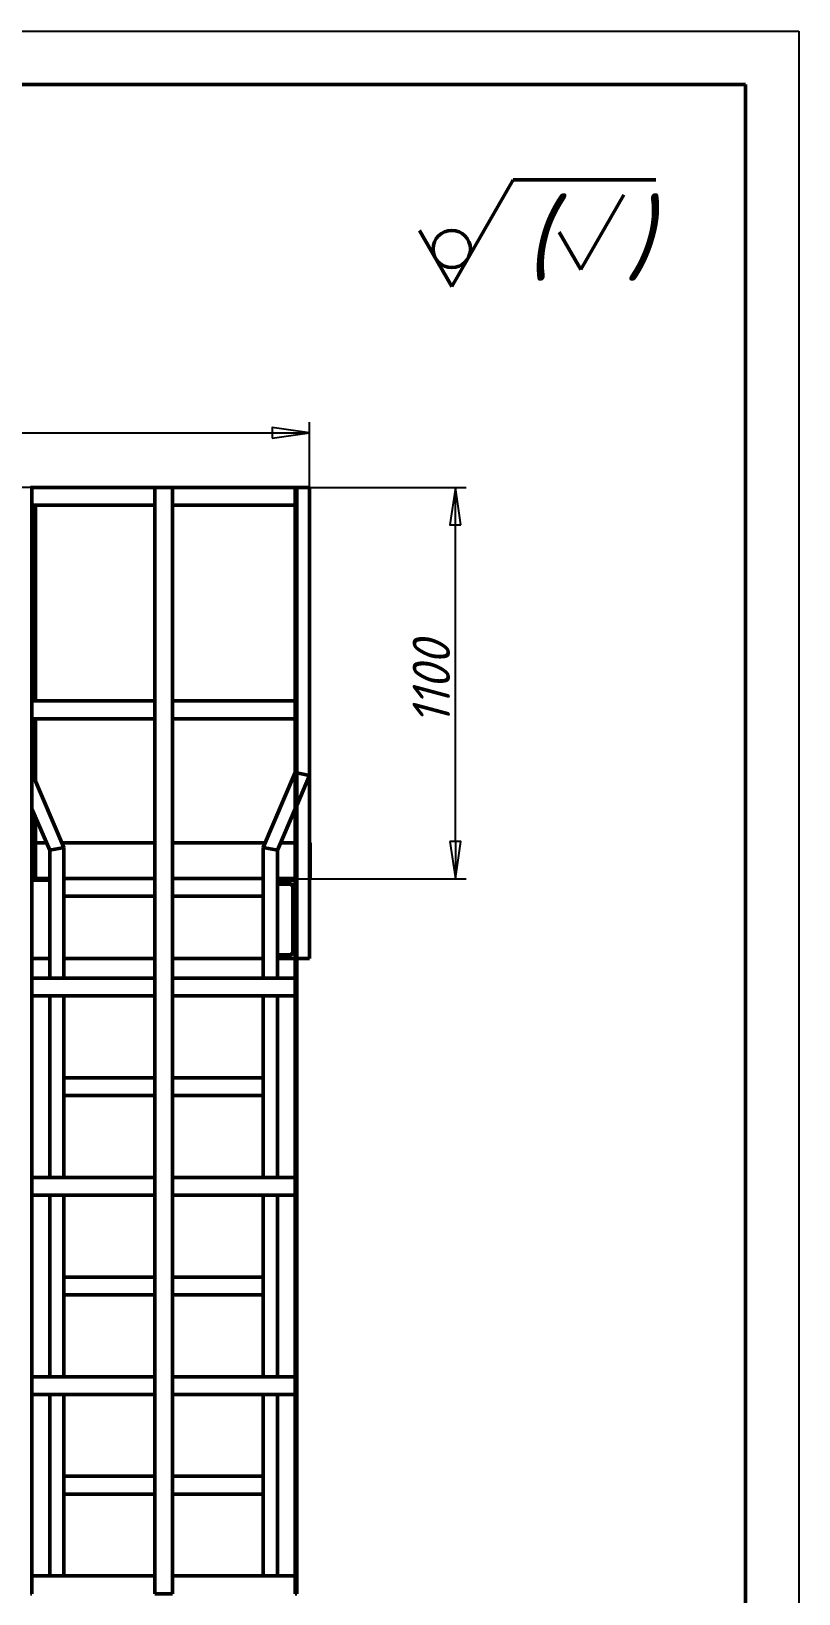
# Model space of a CAD drawing. Header units: millimetres. Extents: x 0 to 25230, y 0 to 17820.
# Drawn here: x 23073 to 25230, y 13429 to 17820 of the extents above; entities that cross this region are included whole.
import ezdxf

# ---------------------------------------------------------------- set-up
doc = ezdxf.new("R2010")
doc.units = ezdxf.units.MM
doc.header["$LTSCALE"] = 30
for name, color, linetype, lineweight in [('Видимый контур (ГОСТ)', 7, 'Continuous', 50), ('Кромка (ГОСТ)', 7, 'Continuous', 50), ('Обозначение (ГОСТ)', 7, 'Continuous', 25), ('Размер (ГОСТ)', 7, 'Continuous', 25), ('Эскизная геометрия (ГОСТ)', 7, 'Continuous', 50)]:
    doc.layers.add(name, color=color, linetype=linetype, lineweight=lineweight)
doc.styles.add('Обычный текст (ГОСТ)', font='GOST Common Italic.ttf')
doc.dimstyles.new('Обычный (ГОСТ)', dxfattribs={"dimscale": 30, "dimtxt": 3.5, "dimasz": 3.5, "dimexe": 1, "dimexo": 0, "dimgap": 0.5, "dimtad": 1, "dimrnd": 1e-08, "dimtxsty": 'Обычный текст (ГОСТ)', "dimblk": 'Filled-1', "dimcen": 0.09, "dimdle": 15, "dimclrd": 256, "dimclre": 256, "dimclrt": 256, "dimazin": 2, "dimtfac": 0.714286, "dimtdec": 3, "dimtmove": 0, "dimatfit": 3, "dimfxl": 1, "dimtolj": 1, "dimlwd": 25, "dimlwe": 25, "dimarcsym": 0})

# ---------------------------------------------------------------- blocks, each defined once
blk = doc.blocks.new('Рамки ГОСТ_ граница 594x841')
at = {"layer": 'Кромка (ГОСТ)', "lineweight": 25}
for p, q in [((0, 594), (841, 594)), ((841, 594), (841, 0))]:
    blk.add_line(p, q, dxfattribs=at)
at = {"layer": 'Кромка (ГОСТ)'}
for p, q in [((836, 589), (20, 589)), ((836, 5), (836, 589))]:
    blk.add_line(p, q, dxfattribs=at)
blk = doc.blocks.new('Неуказанная шероховатость_1')
at = {"layer": 'Эскизная геометрия (ГОСТ)', "lineweight": 50}
for p, q in [((-5.239, -3.6), (-4.142, -1.7)), ((-4.142, -1.7), (-1.6, -1.7)), ((-2.939, -3.3), (-2.169, -1.967)), ((-5.816, -2.6), (-5.239, -3.6)), ((-3.324, -2.633), (-2.939, -3.3))]:
    blk.add_line(p, q, dxfattribs=at)
blk.add_circle((-5.239, -2.933), 0.333, dxfattribs=at)
at = {"layer": 'Обозначение (ГОСТ)', "char_height": 1.3, "attachment_point": 7, "style": 'Обычный текст (ГОСТ)'}
for s, insert in [('\\A1;\\fGOST Common|b0|i1;{\\H1.3000;(}', (-3.939, -3.5)), ('\\A1;\\fGOST Common|b0|i1;{\\H1.3000;)}', (-2.139, -3.5))]:
    blk.add_mtext(s, dxfattribs=dict(at, insert=insert))
blk = doc.blocks.new('Filled-1')
at = {"color": 0}
for p, q in [((0, 0), (-1, 0.143)), ((-1, 0.143), (-1, -0.143)), ((-1, 0), (0, 0)), ((-1, -0.143), (0, 0))]:
    blk.add_line(p, q, dxfattribs=at)
at = {"color": 0, "flags": 128}
blk.add_lwpolyline([(-1, -0.143), (0, 0), (-1, 0.143), (-1, -0.143)], dxfattribs=at)
at = {"color": 0}
blk.add_solid([(-1, -0.143), (0, 0), (-1, 0.143), (-1, -0.143)], dxfattribs=at)
blk = doc.blocks.new('*D158')
at = {"layer": 'Defpoints', "color": 0, "linetype": 'Continuous', "transparency": 16777216}
for p in [(23854.8, 16691.5), (14764.8, 16537.9), (23854.8, 16537.9)]:
    blk.add_point(p, dxfattribs=at)
at = {"layer": 'Размер (ГОСТ)', "linetype": 'Continuous', "lineweight": 25, "transparency": 16777216}
for p, q in [((14764.8, 16537.9), (14764.8, 16721.5)), ((14869.8, 16691.5), (23749.8, 16691.5)), ((23854.8, 16537.9), (23854.8, 16721.5))]:
    blk.add_line(p, q, dxfattribs=at)
at = {"layer": 'Размер (ГОСТ)', "linetype": 'Continuous', "lineweight": 25, "transparency": 16777216, "xscale": 105, "yscale": 105, "zscale": 105, "rotation": 180}
blk.add_blockref('Filled-1', (14764.8, 16691.5), dxfattribs=at)
at = {"layer": 'Размер (ГОСТ)', "linetype": 'Continuous', "lineweight": 25, "transparency": 16777216, "xscale": 105, "yscale": 105, "zscale": 105}
blk.add_blockref('Filled-1', (23854.8, 16691.5), dxfattribs=at)
at = {"layer": 'Размер (ГОСТ)', "linetype": 'Continuous', "lineweight": 25, "transparency": 16777216, "insert": (19087.7, 16811.5), "char_height": 105, "attachment_point": 1, "style": 'Обычный текст (ГОСТ)'}
blk.add_mtext('\\A1;\\fGOST Common|b0|i1;9090±3', dxfattribs=at)
blk = doc.blocks.new('*D159')
at = {"layer": 'Defpoints', "color": 0, "linetype": 'Continuous', "transparency": 16777216}
for p in [(13834.5, 16537.9), (23814.8, 16537.9), (23669.8, 11252.4)]:
    blk.add_point(p, dxfattribs=at)
at = {"layer": 'Размер (ГОСТ)', "linetype": 'Continuous', "lineweight": 25, "transparency": 16777216}
for p, q in [((23814.8, 16537.9), (13804.5, 16537.9)), ((13834.5, 11357.4), (13834.5, 16432.9)), ((23669.8, 11252.4), (13804.5, 11252.4))]:
    blk.add_line(p, q, dxfattribs=at)
at = {"layer": 'Размер (ГОСТ)', "linetype": 'Continuous', "lineweight": 25, "transparency": 16777216, "xscale": 105, "yscale": 105, "zscale": 105}
for p, rotation in [((13834.5, 16537.9), 90), ((13834.5, 11252.4), 270)]:
    blk.add_blockref('Filled-1', p, dxfattribs=dict(at, rotation=rotation))
at = {"layer": 'Размер (ГОСТ)', "linetype": 'Continuous', "lineweight": 25, "transparency": 16777216, "insert": (13714.5, 13746.8), "char_height": 105, "attachment_point": 1, "rotation": 90, "style": 'Обычный текст (ГОСТ)'}
blk.add_mtext('\\A1;5286', dxfattribs=at)
blk = doc.blocks.new('*D176')
at = {"layer": 'Defpoints', "color": 0, "linetype": 'Continuous', "transparency": 16777216}
for p in [(23814.8, 16537.9), (24264.8, 16537.9), (23810.8, 15437.9)]:
    blk.add_point(p, dxfattribs=at)
at = {"layer": 'Размер (ГОСТ)', "linetype": 'Continuous', "lineweight": 25, "transparency": 16777216}
for p, q in [((23814.8, 16537.9), (24294.8, 16537.9)), ((24264.8, 15542.9), (24264.8, 16432.9)), ((23810.8, 15437.9), (24294.8, 15437.9))]:
    blk.add_line(p, q, dxfattribs=at)
at = {"layer": 'Размер (ГОСТ)', "linetype": 'Continuous', "lineweight": 25, "transparency": 16777216, "xscale": 105, "yscale": 105, "zscale": 105}
for p, rotation in [((24264.8, 16537.9), 90), ((24264.8, 15437.9), 270)]:
    blk.add_blockref('Filled-1', p, dxfattribs=dict(at, rotation=rotation))
at = {"layer": 'Размер (ГОСТ)', "linetype": 'Continuous', "lineweight": 25, "transparency": 16777216, "insert": (24144.8, 15869.9), "char_height": 105, "attachment_point": 1, "rotation": 90, "style": 'Обычный текст (ГОСТ)'}
blk.add_mtext('\\A1;1100', dxfattribs=at)

msp = doc.modelspace()

# ---------------------------------------------------------------- linework, layer by layer
at = {"layer": 'Видимый контур (ГОСТ)'}
for p, q in [((23074.839, 16537.936), (23070.839, 16537.936)), ((23074.839, 16487.936), (23074.839, 16537.936)), ((23074.839, 16537.936), (23419.839, 16537.936)), ((23074.839, 13428.936), (23074.839, 16537.936)), ((23419.839, 16537.936), (23469.839, 16537.936)), ((23419.839, 13428.936), (23419.839, 16537.936)), ((23469.839, 16537.936), (23814.839, 16537.936)), ((23469.839, 16537.936), (23469.839, 13428.936)), ((23814.839, 16487.936), (23814.839, 16537.936)), ((23818.839, 16537.936), (23814.839, 16537.936)), ((23814.839, 13428.936), (23814.839, 16537.936)), ((23818.839, 16537.936), (23819.339, 16537.936)), ((23818.839, 13428.936), (23818.839, 16537.936)), ((23850.339, 16537.936), (23819.339, 16537.936)), ((23850.339, 16537.936), (23854.839, 16537.936)), ((23854.839, 16537.936), (23854.839, 15728.331)), ((23074.839, 16487.936), (23074.839, 15937.936)), ((23074.839, 16487.936), (23419.839, 16487.936)), ((23084.839, 15937.936), (23084.839, 16487.936)), ((23469.839, 16487.936), (23814.839, 16487.936)), ((23854.839, 15213.936), (23854.839, 16487.936)), ((23854.839, 16487.936), (23854.839, 16487.936)), ((23074.839, 15887.936), (23074.839, 15937.936)), ((23074.839, 15937.936), (23419.839, 15937.936)), ((23469.839, 15937.936), (23814.839, 15937.936)), ((23814.839, 15887.936), (23814.839, 15937.936)), ((23074.839, 15887.936), (23074.839, 15736.539)), ((23074.839, 15887.936), (23419.839, 15887.936)), ((23084.839, 15713.206), (23084.839, 15887.936)), ((23469.839, 15887.936), (23814.839, 15887.936)), ((23074.839, 15736.539), (23074.839, 15736.539)), ((23074.839, 15736.539), (23164.839, 15526.541)), ((23074.839, 15736.539), (23074.839, 15736.539)), ((23814.839, 15736.541), (23724.839, 15526.541)), ((23819.339, 15735.617), (23818.839, 15735.72)), ((23818.839, 15735.72), (23819.339, 15735.617)), ((23854.839, 15728.331), (23818.839, 15644.33)), ((23819.339, 15735.617), (23850.339, 15729.255)), ((23850.339, 15729.255), (23819.339, 15735.617)), ((23854.839, 15728.331), (23850.339, 15729.255)), ((23850.339, 15729.255), (23854.839, 15728.331)), ((23074.839, 15634.997), (23124.839, 15518.331)), ((23814.839, 15634.997), (23764.839, 15518.331)), ((23084.839, 15437.936), (23084.839, 15611.663)), ((23116.008, 15538.936), (23084.839, 15538.936)), ((23129.339, 15519.254), (23124.839, 15518.331)), ((23124.839, 15518.331), (23129.339, 15519.254)), ((23124.839, 15158.936), (23124.839, 15518.331)), ((23129.339, 15519.254), (23160.339, 15525.618)), ((23160.339, 15525.618), (23129.339, 15519.254)), ((23419.839, 15538.936), (23159.527, 15538.936)), ((23164.839, 15526.541), (23160.339, 15525.618)), ((23160.339, 15525.618), (23164.839, 15526.541)), ((23164.839, 15526.541), (23164.839, 15526.541)), ((23164.839, 15526.541), (23164.839, 15526.541)), ((23164.839, 15158.936), (23164.839, 15526.541)), ((23730.151, 15538.936), (23469.839, 15538.936)), ((23729.339, 15525.617), (23724.839, 15526.541)), ((23724.839, 15526.541), (23729.339, 15525.617)), ((23724.839, 15158.936), (23724.839, 15526.541)), ((23729.339, 15525.617), (23760.339, 15519.255)), ((23760.339, 15519.255), (23729.339, 15525.617)), ((23764.839, 15518.331), (23760.339, 15519.255)), ((23760.339, 15519.255), (23764.839, 15518.331)), ((23764.839, 15158.936), (23764.839, 15518.331)), ((23814.839, 15538.936), (23773.67, 15538.936)), ((23854.839, 15538.936), (23856.839, 15538.936)), ((23856.839, 15538.936), (23856.839, 15438.936)), ((23074.839, 15437.936), (23124.839, 15437.936)), ((23074.839, 15433.936), (23124.839, 15433.936)), ((23124.839, 15438.936), (23084.839, 15438.936)), ((23419.839, 15438.936), (23164.839, 15438.936)), ((23724.839, 15438.936), (23469.839, 15438.936)), ((23814.839, 15438.936), (23764.839, 15438.936)), ((23764.839, 15437.936), (23810.839, 15437.936)), ((23814.839, 15433.936), (23764.839, 15433.936)), ((23764.839, 15424.436), (23799.439, 15424.436)), ((23802.339, 15423.336), (23764.839, 15423.336)), ((23808.339, 15417.336), (23802.339, 15423.336)), ((23808.339, 15230.536), (23808.339, 15417.336)), ((23809.439, 15414.436), (23809.439, 15233.436)), ((23810.839, 15433.936), (23810.839, 15437.936)), ((23854.839, 15438.936), (23856.839, 15438.936)), ((23419.839, 15388.936), (23164.839, 15388.936)), ((23724.839, 15388.936), (23469.839, 15388.936)), ((23074.839, 15213.936), (23124.839, 15213.936)), ((23164.839, 15213.936), (23419.839, 15213.936)), ((23469.839, 15213.936), (23724.839, 15213.936)), ((23764.839, 15224.536), (23802.339, 15224.536)), ((23799.439, 15223.436), (23764.839, 15223.436)), ((23764.839, 15213.936), (23814.839, 15213.936)), ((23802.339, 15224.536), (23808.339, 15230.536)), ((23818.839, 15213.936), (23819.339, 15213.936)), ((23850.339, 15213.936), (23819.339, 15213.936)), ((23850.339, 15213.936), (23854.839, 15213.936)), ((23074.839, 15108.936), (23074.839, 15158.936)), ((23074.839, 15158.936), (23419.839, 15158.936)), ((23469.839, 15158.936), (23814.839, 15158.936)), ((23814.839, 15108.936), (23814.839, 15158.936)), ((23074.839, 15108.936), (23419.839, 15108.936)), ((23124.839, 14598.936), (23124.839, 15108.936)), ((23164.839, 14598.936), (23164.839, 15108.936)), ((23469.839, 15108.936), (23814.839, 15108.936)), ((23724.839, 14598.936), (23724.839, 15108.936)), ((23764.839, 14598.936), (23764.839, 15108.936)), ((23419.839, 14878.936), (23164.839, 14878.936)), ((23724.839, 14878.936), (23469.839, 14878.936)), ((23419.839, 14828.936), (23164.839, 14828.936)), ((23724.839, 14828.936), (23469.839, 14828.936)), ((23074.839, 14548.936), (23074.839, 14598.936)), ((23074.839, 14598.936), (23419.839, 14598.936)), ((23469.839, 14598.936), (23814.839, 14598.936)), ((23814.839, 14548.936), (23814.839, 14598.936)), ((23074.839, 14548.936), (23419.839, 14548.936)), ((23124.839, 14038.936), (23124.839, 14548.936)), ((23164.839, 14038.936), (23164.839, 14548.936)), ((23469.839, 14548.936), (23814.839, 14548.936)), ((23724.839, 14038.936), (23724.839, 14548.936)), ((23764.839, 14038.936), (23764.839, 14548.936)), ((23419.839, 14318.936), (23164.839, 14318.936)), ((23724.839, 14318.936), (23469.839, 14318.936)), ((23419.839, 14268.936), (23164.839, 14268.936)), ((23724.839, 14268.936), (23469.839, 14268.936)), ((23074.839, 13988.936), (23074.839, 14038.936)), ((23074.839, 14038.936), (23419.839, 14038.936)), ((23469.839, 14038.936), (23814.839, 14038.936)), ((23814.839, 13988.936), (23814.839, 14038.936)), ((23074.839, 13988.936), (23419.839, 13988.936)), ((23124.839, 13478.936), (23124.839, 13988.936)), ((23164.839, 13478.936), (23164.839, 13988.936)), ((23469.839, 13988.936), (23814.839, 13988.936)), ((23724.839, 13478.936), (23724.839, 13988.936)), ((23764.839, 13478.936), (23764.839, 13988.936)), ((23419.839, 13758.936), (23164.839, 13758.936)), ((23724.839, 13758.936), (23469.839, 13758.936)), ((23419.839, 13708.936), (23164.839, 13708.936)), ((23724.839, 13708.936), (23469.839, 13708.936)), ((23074.839, 13428.936), (23074.839, 13478.936)), ((23074.839, 13478.936), (23419.839, 13478.936)), ((23469.839, 13478.936), (23814.839, 13478.936)), ((23814.839, 13428.936), (23814.839, 13478.936)), ((23074.839, 13428.936), (23070.839, 13428.936)), ((23469.839, 13428.936), (23419.839, 13428.936)), ((23818.839, 13428.936), (23814.839, 13428.936))]:
    msp.add_line(p, q, dxfattribs=at)
for centre, start, end in [((23799.439, 15414.436), 0, 90), ((23799.439, 15233.436), 270, 0)]:
    msp.add_arc(centre, 10, start, end, dxfattribs=at)

# ---------------------------------------------------------------- block references
for name, p, xscale, yscale, zscale in [('Рамки ГОСТ_ граница 594x841', (0, 0), 30, 30, 30), ('Неуказанная шероховатость_1', (25080, 17670), 157.499997317791, 157.499997317791, 157.499997317791)]:
    msp.add_blockref(name, p, dxfattribs=dict(xscale=xscale, yscale=yscale, zscale=zscale))

# ---------------------------------------------------------------- dimensions: what is measured, and where the dimension line sits
at = {"layer": 'Размер (ГОСТ)', "linetype": 'Continuous', "lineweight": 25}
dim = msp.add_linear_dim(base=(23854.839, 16691.545), p1=(14764.839, 16537.936), p2=(23854.839, 16537.936), angle=180, text='\\fGOST Common|b0|i1;<>±3', dimstyle='Обычный (ГОСТ)', override={"dimgap": 0.5, "dimdec": 2, "dimtol": 0, "dimlim": 0, "dimtp": 0, "dimtm": 0, "dimtdec": 3, "dimtofl": 0, "dimatfit": 1}, dxfattribs=at)
dim.commit()
dim.dimension.update_dxf_attribs({"geometry": '*D158', "text_midpoint": (19309.839, 16691.545), "dimtype": 160})
for base, p1, p2, angle, override, picture, middle in [((13834.518010461, 16537.936017398), (23669.839337025, 11252.436017336), (23814.838843666, 16537.936017398), 90, {"dimgap": 0.5, "dimdec": 0, "dimtol": 0, "dimlim": 0, "dimtp": 0, "dimtm": 0, "dimtdec": 0, "dimtofl": 0, "dimatfit": 1}, '*D159', (13834.518010461, 13895.186017367)), ((24264.839, 16537.936), (23810.839, 15437.936), (23814.839, 16537.936), 270, {"dimgap": 0.5, "dimdec": 2, "dimtol": 0, "dimlim": 0, "dimtp": 0, "dimtm": 0, "dimtdec": 3, "dimtofl": 0, "dimatfit": 1}, '*D176', (24264.839, 15987.936))]:
    dim = msp.add_linear_dim(base=base, p1=p1, p2=p2, angle=angle, dimstyle='Обычный (ГОСТ)', override=override, dxfattribs=at)
    dim.commit()
    dim.dimension.update_dxf_attribs({"geometry": picture, "text_midpoint": middle, "dimtype": 160})

doc.saveas('drawing.dxf')
